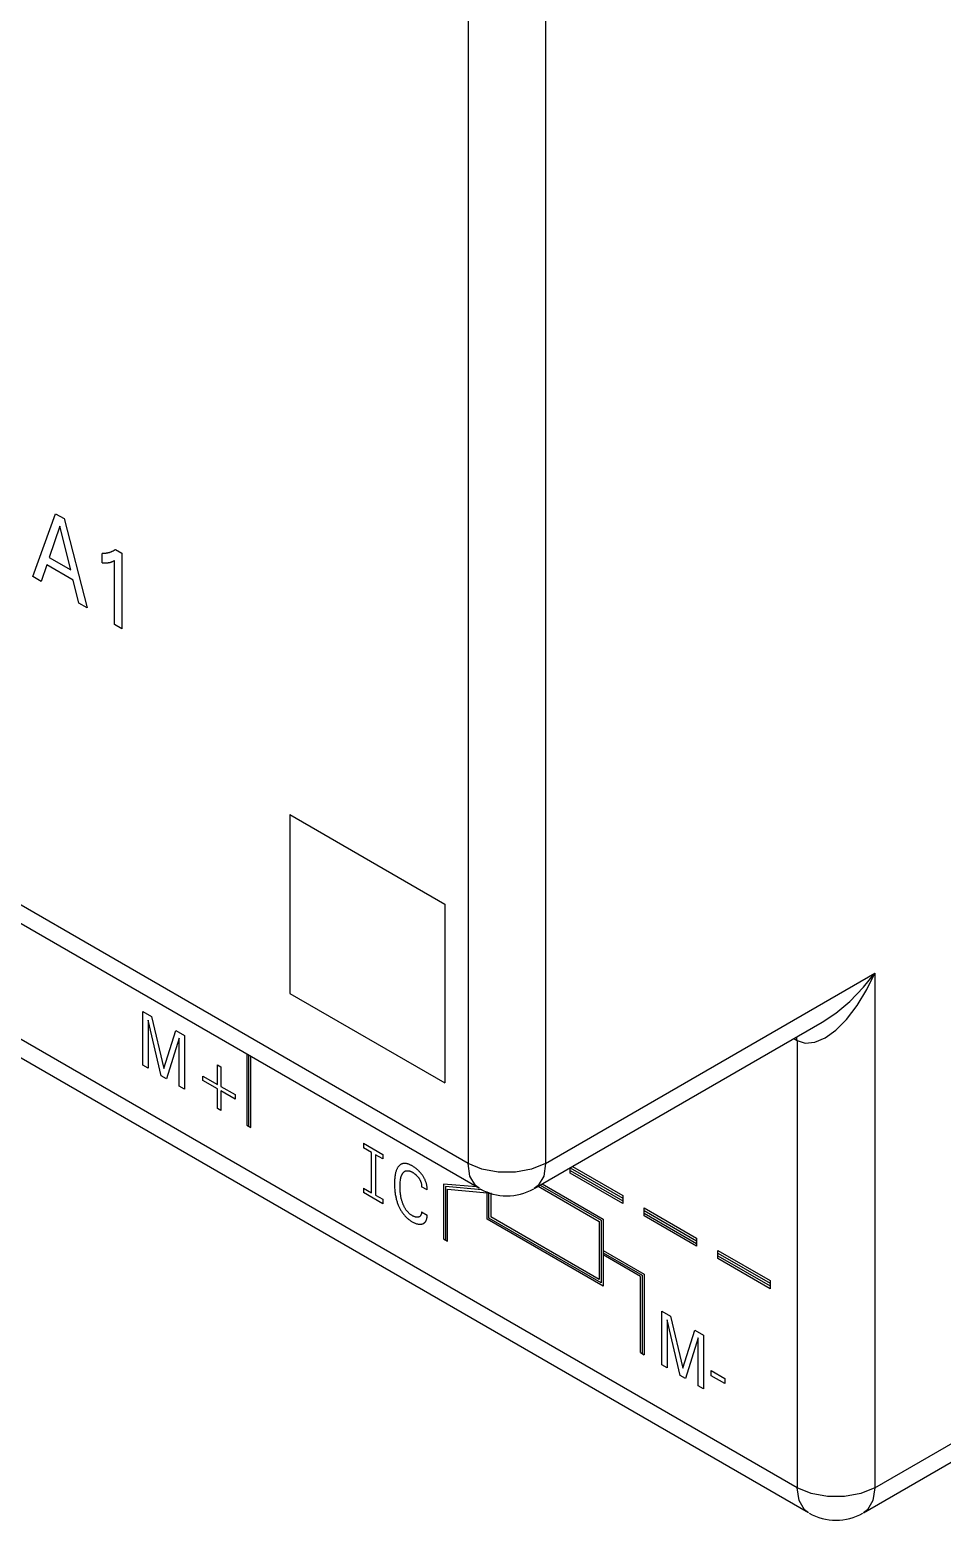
# Model space of a CAD drawing. Extents: x 0 to 420, y 0 to 297.
# Drawn here: x 181.18 to 197.84, y 131.89 to 159.09 of the extents above; entities that cross this region are included whole.
import ezdxf

# ---------------------------------------------------------------- set-up
doc = ezdxf.new("R2010")
doc.units = 0
doc.header["$LTSCALE"] = 23.1
doc.layers.add('40000_ISO', color=7, linetype='CONTINUOUS')

msp = doc.modelspace()

# ---------------------------------------------------------------- linework, layer by layer
at = {"layer": '40000_ISO', "color": 7, "linetype": 'CONTINUOUS'}
for p, q in [((189.18, 173.506), (189.18, 138.397)), ((190.594, 173.506), (190.594, 138.397)), ((189.18, 138.397), (165.492, 152.073)), ((189.387, 137.939), (165.699, 151.615)), ((181.232, 149.109), (181.651, 150.255)), ((181.651, 150.255), (181.805, 150.167)), ((181.805, 150.167), (182.224, 148.537)), ((181.728, 150.032), (181.533, 149.455)), ((181.925, 149.229), (181.728, 150.032)), ((181.533, 149.455), (181.925, 149.229)), ((182.501, 149.358), (182.501, 149.531)), ((182.725, 148.234), (182.725, 149.402)), ((182.746, 149.604), (182.862, 149.537)), ((182.862, 149.537), (182.862, 148.156)), ((181.387, 149.02), (181.232, 149.109)), ((181.488, 149.323), (181.387, 149.02)), ((181.969, 149.046), (181.488, 149.323)), ((182.072, 148.624), (181.969, 149.046)), ((182.224, 148.537), (182.072, 148.624)), ((182.862, 148.156), (182.725, 148.234)), ((195.191, 132.477), (171.502, 146.153)), ((195.398, 132.019), (171.71, 145.695)), ((185.927, 144.765), (185.927, 141.499)), ((185.927, 144.765), (188.756, 143.132)), ((188.756, 143.132), (188.756, 139.866)), ((190.594, 138.397), (196.605, 141.867)), ((196.398, 141.612), (196.605, 141.867)), ((196.463, 141.574), (196.605, 141.867)), ((196.605, 141.867), (196.605, 132.477)), ((185.927, 141.499), (188.756, 139.866)), ((196.149, 141.355), (196.398, 141.612)), ((196.283, 141.277), (196.463, 141.574)), ((195.894, 141.14), (196.149, 141.355)), ((196.091, 141.026), (196.283, 141.277)), ((183.24, 140.193), (183.24, 141.173)), ((183.24, 141.173), (183.4, 141.08)), ((183.577, 139.999), (183.339, 141.013)), ((183.339, 141.013), (183.339, 140.136)), ((183.4, 141.08), (183.627, 140.129)), ((190.387, 137.939), (195.648, 140.976)), ((195.648, 140.976), (195.894, 141.14)), ((195.895, 140.829), (196.091, 141.026)), ((183.627, 140.129), (183.846, 140.823)), ((183.907, 140.686), (183.676, 139.941)), ((183.846, 140.823), (184.006, 140.73)), ((183.907, 139.808), (183.907, 140.686)), ((184.006, 140.73), (184.006, 139.751)), ((195.13, 140.677), (195.191, 140.642)), ((195.191, 140.642), (195.178, 140.705)), ((195.509, 140.609), (195.698, 140.688)), ((195.698, 140.688), (195.895, 140.829)), ((185.143, 140.39), (185.143, 139.095)), ((195.191, 140.642), (195.191, 132.477)), ((195.191, 140.642), (195.337, 140.594)), ((195.337, 140.594), (195.509, 140.609)), ((183.339, 140.136), (183.24, 140.193)), ((184.603, 139.84), (184.603, 140.196)), ((184.603, 140.196), (184.664, 140.16)), ((184.664, 140.16), (184.664, 139.804)), ((185.178, 139.074), (185.178, 140.369)), ((185.213, 139.054), (185.213, 140.349)), ((183.676, 139.941), (183.577, 139.999)), ((184.34, 139.908), (184.34, 139.991)), ((184.34, 139.991), (184.603, 139.84)), ((184.603, 139.756), (184.34, 139.908)), ((184.006, 139.751), (183.907, 139.808)), ((184.603, 139.4), (184.603, 139.756)), ((184.664, 139.804), (184.926, 139.653)), ((184.664, 139.721), (184.664, 139.365)), ((184.926, 139.569), (184.664, 139.721)), ((184.926, 139.653), (184.926, 139.569)), ((184.664, 139.365), (184.603, 139.4)), ((196.605, 132.477), (208.838, 139.54)), ((185.143, 139.095), (185.213, 139.054)), ((187.271, 138.764), (187.271, 138.682)), ((187.271, 138.764), (187.624, 138.56)), ((187.42, 138.596), (187.271, 138.682)), ((187.42, 137.861), (187.42, 138.596)), ((187.491, 138.555), (187.491, 137.82)), ((187.624, 138.478), (187.491, 138.555)), ((187.624, 138.56), (187.624, 138.478)), ((196.398, 132.019), (207.881, 138.649)), ((187.852, 138.203), (187.85, 138.189)), ((187.855, 138.216), (187.852, 138.203)), ((187.858, 138.23), (187.855, 138.216)), ((187.862, 138.243), (187.858, 138.23)), ((187.866, 138.255), (187.862, 138.243)), ((187.87, 138.267), (187.866, 138.255)), ((187.874, 138.278), (187.87, 138.267)), ((187.879, 138.289), (187.874, 138.278)), ((187.884, 138.299), (187.879, 138.289)), ((187.889, 138.308), (187.884, 138.299)), ((187.894, 138.318), (187.889, 138.308)), ((187.9, 138.327), (187.894, 138.318)), ((187.906, 138.335), (187.9, 138.327)), ((187.912, 138.343), (187.906, 138.335)), ((187.918, 138.35), (187.912, 138.343)), ((187.923, 138.356), (187.918, 138.35)), ((187.929, 138.361), (187.923, 138.356)), ((187.935, 138.367), (187.929, 138.361)), ((187.942, 138.371), (187.935, 138.367)), ((187.948, 138.376), (187.942, 138.371)), ((187.955, 138.38), (187.948, 138.376)), ((187.962, 138.384), (187.955, 138.38)), ((187.97, 138.387), (187.962, 138.384)), ((187.977, 138.39), (187.97, 138.387)), ((187.972, 138.191), (187.975, 138.198)), ((187.975, 138.198), (187.979, 138.204)), ((187.985, 138.392), (187.977, 138.39)), ((187.979, 138.204), (187.982, 138.21)), ((187.982, 138.21), (187.986, 138.216)), ((187.992, 138.394), (187.985, 138.392)), ((187.986, 138.216), (187.99, 138.221)), ((187.99, 138.221), (187.993, 138.226)), ((188, 138.395), (187.992, 138.394)), ((187.993, 138.226), (187.997, 138.23)), ((187.997, 138.23), (188.001, 138.234)), ((188.008, 138.396), (188, 138.395)), ((188.001, 138.234), (188.005, 138.238)), ((188.005, 138.238), (188.009, 138.242)), ((188.016, 138.397), (188.008, 138.396)), ((188.009, 138.242), (188.013, 138.245)), ((188.013, 138.245), (188.017, 138.249)), ((188.025, 138.397), (188.016, 138.397)), ((188.017, 138.249), (188.022, 138.251)), ((188.022, 138.251), (188.027, 138.254)), ((188.033, 138.397), (188.025, 138.397)), ((188.027, 138.254), (188.031, 138.257)), ((188.031, 138.257), (188.036, 138.259)), ((188.042, 138.396), (188.033, 138.397)), ((188.036, 138.259), (188.041, 138.26)), ((188.041, 138.26), (188.046, 138.262)), ((188.051, 138.395), (188.042, 138.396)), ((188.046, 138.262), (188.052, 138.263)), ((188.059, 138.393), (188.051, 138.395)), ((188.052, 138.263), (188.057, 138.264)), ((188.057, 138.264), (188.062, 138.264)), ((188.069, 138.391), (188.059, 138.393)), ((188.062, 138.264), (188.068, 138.265)), ((188.068, 138.265), (188.073, 138.265)), ((188.079, 138.388), (188.069, 138.391)), ((188.073, 138.265), (188.079, 138.265)), ((188.089, 138.385), (188.079, 138.388)), ((188.079, 138.265), (188.085, 138.264)), ((188.085, 138.264), (188.09, 138.263)), ((188.099, 138.381), (188.089, 138.385)), ((188.09, 138.263), (188.096, 138.262)), ((188.096, 138.262), (188.103, 138.261)), ((188.109, 138.377), (188.099, 138.381)), ((188.103, 138.261), (188.109, 138.259)), ((188.119, 138.373), (188.109, 138.377)), ((188.109, 138.259), (188.116, 138.258)), ((188.116, 138.258), (188.122, 138.255)), ((188.129, 138.368), (188.119, 138.373)), ((188.122, 138.255), (188.129, 138.253)), ((188.139, 138.363), (188.129, 138.368)), ((188.129, 138.253), (188.136, 138.25)), ((188.136, 138.25), (188.142, 138.247)), ((188.149, 138.358), (188.139, 138.363)), ((188.142, 138.247), (188.149, 138.244)), ((188.159, 138.352), (188.149, 138.358)), ((188.149, 138.244), (188.156, 138.241)), ((188.156, 138.241), (188.163, 138.237)), ((188.171, 138.345), (188.159, 138.352)), ((188.163, 138.237), (188.169, 138.233)), ((188.169, 138.233), (188.176, 138.229)), ((188.183, 138.338), (188.171, 138.345)), ((188.176, 138.229), (188.183, 138.225)), ((188.195, 138.33), (188.183, 138.338)), ((188.183, 138.225), (188.19, 138.22)), ((188.19, 138.22), (188.197, 138.215)), ((188.206, 138.322), (188.195, 138.33)), ((188.197, 138.215), (188.204, 138.21)), ((188.204, 138.21), (188.211, 138.205)), ((188.218, 138.313), (188.206, 138.322)), ((188.211, 138.205), (188.217, 138.2)), ((188.217, 138.2), (188.223, 138.195)), ((188.23, 138.305), (188.218, 138.313)), ((188.24, 138.296), (188.23, 138.305)), ((188.251, 138.287), (188.24, 138.296)), ((188.261, 138.278), (188.251, 138.287)), ((188.272, 138.268), (188.261, 138.278)), ((188.282, 138.258), (188.272, 138.268)), ((188.292, 138.248), (188.282, 138.258)), ((188.3, 138.239), (188.292, 138.248)), ((188.308, 138.23), (188.3, 138.239)), ((188.316, 138.221), (188.308, 138.23)), ((188.324, 138.212), (188.316, 138.221)), ((188.331, 138.202), (188.324, 138.212)), ((188.339, 138.193), (188.331, 138.202)), ((189.433, 138.29), (189.18, 138.397)), ((189.214, 138.167), (189.18, 138.397)), ((189.731, 138.235), (189.433, 138.29)), ((190.044, 138.235), (189.731, 138.235)), ((190.341, 138.29), (190.044, 138.235)), ((190.594, 138.397), (190.341, 138.29)), ((190.594, 138.397), (190.561, 138.167)), ((191.047, 138.217), (191.047, 138.32)), ((191.047, 138.315), (192.004, 137.763)), ((191.047, 138.266), (192.004, 137.714)), ((192.004, 137.665), (191.047, 138.217)), ((191.085, 138.342), (192.004, 137.812)), ((187.271, 137.947), (187.271, 137.866)), ((187.271, 137.947), (187.42, 137.861)), ((187.838, 138.085), (187.837, 138.065)), ((187.837, 138.065), (187.837, 138.045)), ((187.837, 138.045), (187.837, 138.025)), ((187.837, 138.025), (187.837, 138.004)), ((187.837, 138.004), (187.837, 137.984)), ((187.837, 137.984), (187.838, 137.963)), ((187.839, 138.104), (187.838, 138.085)), ((187.838, 137.963), (187.839, 137.943)), ((187.841, 138.123), (187.839, 138.104)), ((187.839, 137.943), (187.841, 137.922)), ((187.843, 138.142), (187.841, 138.123)), ((187.845, 138.161), (187.843, 138.142)), ((187.847, 138.175), (187.845, 138.161)), ((187.85, 138.189), (187.847, 138.175)), ((187.938, 138.016), (187.939, 138.032)), ((187.938, 137.999), (187.938, 138.016)), ((187.938, 137.982), (187.938, 137.999)), ((187.938, 137.966), (187.938, 137.982)), ((187.938, 137.951), (187.938, 137.966)), ((187.939, 137.935), (187.938, 137.951)), ((187.939, 138.032), (187.94, 138.048)), ((187.939, 137.919), (187.939, 137.935)), ((187.94, 138.048), (187.941, 138.064)), ((187.941, 138.064), (187.944, 138.084)), ((187.944, 138.084), (187.945, 138.095)), ((187.945, 138.095), (187.947, 138.105)), ((187.947, 138.105), (187.949, 138.115)), ((187.949, 138.115), (187.951, 138.125)), ((187.951, 138.125), (187.953, 138.135)), ((187.953, 138.135), (187.955, 138.145)), ((187.955, 138.145), (187.958, 138.154)), ((187.958, 138.154), (187.961, 138.164)), ((187.961, 138.164), (187.964, 138.171)), ((187.964, 138.171), (187.966, 138.178)), ((187.966, 138.178), (187.969, 138.185)), ((187.969, 138.185), (187.972, 138.191)), ((188.223, 138.195), (188.23, 138.189)), ((188.23, 138.189), (188.236, 138.183)), ((188.236, 138.183), (188.242, 138.177)), ((188.242, 138.177), (188.248, 138.171)), ((188.248, 138.171), (188.253, 138.165)), ((188.253, 138.165), (188.259, 138.159)), ((188.259, 138.159), (188.264, 138.152)), ((188.264, 138.152), (188.27, 138.146)), ((188.27, 138.146), (188.275, 138.139)), ((188.275, 138.139), (188.28, 138.132)), ((188.28, 138.132), (188.284, 138.126)), ((188.284, 138.126), (188.288, 138.12)), ((188.288, 138.12), (188.292, 138.113)), ((188.292, 138.113), (188.296, 138.107)), ((188.296, 138.107), (188.3, 138.1)), ((188.3, 138.1), (188.303, 138.094)), ((188.303, 138.094), (188.306, 138.087)), ((188.306, 138.087), (188.31, 138.081)), ((188.31, 138.081), (188.313, 138.074)), ((188.313, 138.074), (188.315, 138.067)), ((188.315, 138.067), (188.318, 138.061)), ((188.318, 138.061), (188.32, 138.054)), ((188.32, 138.054), (188.322, 138.047)), ((188.322, 138.047), (188.324, 138.041)), ((188.324, 138.041), (188.326, 138.034)), ((188.326, 138.034), (188.328, 138.027)), ((188.328, 138.027), (188.329, 138.02)), ((188.329, 138.02), (188.33, 138.013)), ((188.33, 138.013), (188.331, 138.006)), ((188.331, 138.006), (188.332, 137.999)), ((188.332, 137.999), (188.333, 137.992)), ((188.333, 137.992), (188.333, 137.985)), ((188.333, 137.985), (188.333, 137.979)), ((188.333, 137.979), (188.333, 137.972)), ((188.435, 137.914), (188.333, 137.972)), ((188.346, 138.183), (188.339, 138.193)), ((188.353, 138.173), (188.346, 138.183)), ((188.36, 138.162), (188.353, 138.173)), ((188.366, 138.152), (188.36, 138.162)), ((188.373, 138.141), (188.366, 138.152)), ((188.379, 138.13), (188.373, 138.141)), ((188.384, 138.119), (188.379, 138.13)), ((188.39, 138.108), (188.384, 138.119)), ((188.395, 138.097), (188.39, 138.108)), ((188.4, 138.086), (188.395, 138.097)), ((188.404, 138.075), (188.4, 138.086)), ((188.409, 138.063), (188.404, 138.075)), ((188.413, 138.052), (188.409, 138.063)), ((188.416, 138.041), (188.413, 138.052)), ((188.419, 138.03), (188.416, 138.041)), ((188.422, 138.019), (188.419, 138.03)), ((188.425, 138.007), (188.422, 138.019)), ((188.427, 137.995), (188.425, 138.007)), ((188.429, 137.983), (188.427, 137.995)), ((188.431, 137.971), (188.429, 137.983)), ((188.433, 137.959), (188.431, 137.971)), ((188.434, 137.948), (188.433, 137.959)), ((188.434, 137.936), (188.434, 137.948)), ((188.435, 137.925), (188.434, 137.936)), ((188.435, 137.914), (188.435, 137.925)), ((188.735, 138.021), (188.735, 137.021)), ((189.337, 137.968), (188.735, 138.021)), ((188.77, 137.973), (188.77, 137)), ((189.43, 137.916), (188.77, 137.973)), ((188.805, 136.98), (188.805, 137.926)), ((188.805, 137.926), (189.527, 137.863)), ((189.314, 137.996), (189.214, 138.167)), ((189.387, 137.939), (189.314, 137.996)), ((190.46, 137.996), (190.387, 137.939)), ((190.561, 138.167), (190.46, 137.996)), ((190.463, 137.983), (191.577, 137.339)), ((190.498, 138.003), (191.613, 137.36)), ((190.534, 138.023), (191.648, 137.38)), ((187.624, 137.662), (187.271, 137.866)), ((187.491, 137.82), (187.624, 137.743)), ((187.624, 137.743), (187.624, 137.662)), ((187.841, 137.922), (187.843, 137.9)), ((187.843, 137.9), (187.845, 137.879)), ((187.845, 137.879), (187.847, 137.863)), ((187.847, 137.863), (187.85, 137.846)), ((187.85, 137.846), (187.852, 137.829)), ((187.852, 137.829), (187.855, 137.813)), ((187.855, 137.813), (187.859, 137.796)), ((187.859, 137.796), (187.862, 137.779)), ((187.862, 137.779), (187.866, 137.762)), ((187.866, 137.762), (187.87, 137.745)), ((187.87, 137.745), (187.875, 137.729)), ((187.875, 137.729), (187.879, 137.714)), ((187.879, 137.714), (187.884, 137.699)), ((187.884, 137.699), (187.889, 137.683)), ((187.889, 137.683), (187.894, 137.668)), ((187.894, 137.668), (187.9, 137.652)), ((187.9, 137.652), (187.906, 137.637)), ((187.94, 137.903), (187.939, 137.919)), ((187.942, 137.887), (187.94, 137.903)), ((187.943, 137.87), (187.942, 137.887)), ((187.945, 137.856), (187.943, 137.87)), ((187.946, 137.842), (187.945, 137.856)), ((187.948, 137.827), (187.946, 137.842)), ((187.951, 137.812), (187.948, 137.827)), ((187.953, 137.798), (187.951, 137.812)), ((187.956, 137.783), (187.953, 137.798)), ((187.959, 137.768), (187.956, 137.783)), ((187.962, 137.755), (187.959, 137.768)), ((187.965, 137.741), (187.962, 137.755)), ((187.969, 137.728), (187.965, 137.741)), ((187.973, 137.715), (187.969, 137.728)), ((187.977, 137.701), (187.973, 137.715)), ((187.981, 137.688), (187.977, 137.701)), ((187.986, 137.675), (187.981, 137.688)), ((187.99, 137.664), (187.986, 137.675)), ((187.993, 137.654), (187.99, 137.664)), ((187.998, 137.644), (187.993, 137.654)), ((189.527, 137.38), (189.527, 137.884)), ((189.562, 137.4), (189.562, 137.872)), ((189.597, 137.861), (189.597, 137.421)), ((192.004, 137.812), (192.004, 137.665)), ((187.906, 137.637), (187.913, 137.622)), ((187.913, 137.622), (187.918, 137.609)), ((187.918, 137.609), (187.924, 137.597)), ((187.924, 137.597), (187.93, 137.585)), ((187.93, 137.585), (187.936, 137.573)), ((187.936, 137.573), (187.942, 137.561)), ((187.942, 137.561), (187.949, 137.549)), ((187.949, 137.549), (187.956, 137.537)), ((187.956, 137.537), (187.963, 137.526)), ((187.963, 137.526), (187.97, 137.514)), ((187.97, 137.514), (187.977, 137.503)), ((187.977, 137.503), (187.985, 137.493)), ((187.985, 137.493), (187.993, 137.482)), ((187.993, 137.482), (188, 137.472)), ((188.002, 137.635), (187.998, 137.644)), ((188, 137.472), (188.008, 137.462)), ((188.006, 137.625), (188.002, 137.635)), ((188.011, 137.615), (188.006, 137.625)), ((188.008, 137.462), (188.017, 137.452)), ((188.016, 137.605), (188.011, 137.615)), ((188.021, 137.595), (188.016, 137.605)), ((188.017, 137.452), (188.025, 137.443)), ((188.026, 137.586), (188.021, 137.595)), ((188.025, 137.443), (188.033, 137.433)), ((188.032, 137.576), (188.026, 137.586)), ((188.036, 137.569), (188.032, 137.576)), ((188.033, 137.433), (188.042, 137.424)), ((188.041, 137.561), (188.036, 137.569)), ((188.046, 137.553), (188.041, 137.561)), ((188.042, 137.424), (188.051, 137.416)), ((188.052, 137.546), (188.046, 137.553)), ((188.051, 137.416), (188.06, 137.407)), ((188.057, 137.539), (188.052, 137.546)), ((188.062, 137.532), (188.057, 137.539)), ((188.06, 137.407), (188.069, 137.398)), ((188.068, 137.525), (188.062, 137.532)), ((188.074, 137.518), (188.068, 137.525)), ((188.069, 137.398), (188.079, 137.39)), ((188.079, 137.511), (188.074, 137.518)), ((188.085, 137.505), (188.079, 137.511)), ((188.079, 137.39), (188.089, 137.382)), ((188.091, 137.499), (188.085, 137.505)), ((188.089, 137.382), (188.099, 137.374)), ((188.098, 137.492), (188.091, 137.499)), ((188.106, 137.485), (188.098, 137.492)), ((188.113, 137.479), (188.106, 137.485)), ((188.12, 137.473), (188.113, 137.479)), ((188.127, 137.467), (188.12, 137.473)), ((188.135, 137.461), (188.127, 137.467)), ((188.142, 137.456), (188.135, 137.461)), ((188.15, 137.451), (188.142, 137.456)), ((188.157, 137.447), (188.15, 137.451)), ((188.165, 137.442), (188.157, 137.447)), ((188.173, 137.437), (188.165, 137.442)), ((188.182, 137.433), (188.173, 137.437)), ((188.19, 137.429), (188.182, 137.433)), ((188.198, 137.426), (188.19, 137.429)), ((188.206, 137.422), (188.198, 137.426)), ((188.213, 137.42), (188.206, 137.422)), ((188.219, 137.418), (188.213, 137.42)), ((188.225, 137.417), (188.219, 137.418)), ((188.231, 137.416), (188.225, 137.417)), ((188.237, 137.415), (188.231, 137.416)), ((188.243, 137.414), (188.237, 137.415)), ((188.249, 137.414), (188.243, 137.414)), ((188.254, 137.414), (188.249, 137.414)), ((188.26, 137.414), (188.254, 137.414)), ((188.265, 137.415), (188.26, 137.414)), ((188.27, 137.416), (188.265, 137.415)), ((188.275, 137.417), (188.27, 137.416)), ((188.28, 137.419), (188.275, 137.417)), ((188.284, 137.421), (188.28, 137.419)), ((188.289, 137.423), (188.284, 137.421)), ((188.293, 137.425), (188.289, 137.423)), ((188.297, 137.428), (188.293, 137.425)), ((188.301, 137.431), (188.297, 137.428)), ((188.304, 137.434), (188.301, 137.431)), ((188.308, 137.438), (188.304, 137.434)), ((188.311, 137.442), (188.308, 137.438)), ((188.314, 137.446), (188.311, 137.442)), ((188.317, 137.451), (188.314, 137.446)), ((188.319, 137.456), (188.317, 137.451)), ((188.321, 137.461), (188.319, 137.456)), ((188.324, 137.466), (188.321, 137.461)), ((188.326, 137.472), (188.324, 137.466)), ((188.328, 137.478), (188.326, 137.472)), ((188.329, 137.485), (188.328, 137.478)), ((188.331, 137.491), (188.329, 137.485)), ((188.332, 137.498), (188.331, 137.491)), ((188.333, 137.505), (188.332, 137.498)), ((188.333, 137.512), (188.333, 137.505)), ((188.333, 137.512), (188.435, 137.454)), ((188.423, 137.375), (188.426, 137.384)), ((188.426, 137.384), (188.428, 137.393)), ((188.428, 137.393), (188.43, 137.402)), ((188.43, 137.402), (188.432, 137.412)), ((188.432, 137.412), (188.433, 137.422)), ((188.433, 137.422), (188.434, 137.432)), ((188.434, 137.443), (188.435, 137.454)), ((188.434, 137.432), (188.434, 137.443)), ((191.648, 136.155), (189.527, 137.38)), ((191.613, 136.216), (189.562, 137.4)), ((191.577, 136.278), (189.597, 137.421)), ((191.648, 137.38), (191.648, 136.155)), ((192.393, 137.44), (192.393, 137.587)), ((192.393, 137.587), (193.349, 137.035)), ((192.393, 137.538), (193.349, 136.986)), ((192.393, 137.489), (193.349, 136.937)), ((193.349, 136.888), (192.393, 137.44)), ((188.099, 137.374), (188.109, 137.366)), ((188.109, 137.366), (188.119, 137.359)), ((188.119, 137.359), (188.129, 137.352)), ((188.129, 137.352), (188.139, 137.346)), ((188.139, 137.346), (188.149, 137.339)), ((188.149, 137.339), (188.159, 137.334)), ((188.159, 137.334), (188.171, 137.327)), ((188.171, 137.327), (188.182, 137.321)), ((188.182, 137.321), (188.194, 137.315)), ((188.194, 137.315), (188.205, 137.31)), ((188.205, 137.31), (188.217, 137.305)), ((188.217, 137.305), (188.228, 137.301)), ((188.228, 137.301), (188.238, 137.297)), ((188.238, 137.297), (188.249, 137.294)), ((188.249, 137.294), (188.259, 137.292)), ((188.259, 137.292), (188.269, 137.29)), ((188.269, 137.29), (188.279, 137.288)), ((188.279, 137.288), (188.289, 137.287)), ((188.289, 137.287), (188.297, 137.287)), ((188.297, 137.287), (188.305, 137.287)), ((188.305, 137.287), (188.313, 137.287)), ((188.313, 137.287), (188.321, 137.287)), ((188.321, 137.287), (188.329, 137.289)), ((188.329, 137.289), (188.336, 137.29)), ((188.336, 137.29), (188.343, 137.292)), ((188.343, 137.292), (188.35, 137.294)), ((188.35, 137.294), (188.357, 137.297)), ((188.357, 137.297), (188.364, 137.3)), ((188.364, 137.3), (188.37, 137.303)), ((188.37, 137.303), (188.376, 137.307)), ((188.376, 137.307), (188.382, 137.311)), ((188.382, 137.311), (188.387, 137.316)), ((188.387, 137.316), (188.393, 137.321)), ((188.393, 137.321), (188.398, 137.326)), ((188.398, 137.326), (188.402, 137.332)), ((188.402, 137.332), (188.406, 137.338)), ((188.406, 137.338), (188.41, 137.345)), ((188.41, 137.345), (188.414, 137.352)), ((188.414, 137.352), (188.417, 137.359)), ((188.417, 137.359), (188.42, 137.367)), ((188.42, 137.367), (188.423, 137.375)), ((191.577, 137.339), (191.577, 136.278)), ((191.613, 137.36), (191.613, 136.216)), ((188.735, 137.021), (188.805, 136.98)), ((193.349, 137.035), (193.349, 136.888)), ((191.648, 136.808), (192.397, 136.376)), ((191.648, 136.768), (192.362, 136.355)), ((192.327, 136.335), (191.648, 136.727)), ((193.738, 136.663), (193.738, 136.81)), ((193.738, 136.81), (194.694, 136.258)), ((193.738, 136.761), (194.694, 136.209)), ((193.738, 136.712), (194.694, 136.16)), ((194.694, 136.111), (193.738, 136.663)), ((192.327, 134.947), (192.327, 136.335)), ((192.362, 136.355), (192.362, 134.926)), ((192.397, 136.376), (192.397, 134.906)), ((194.694, 136.258), (194.694, 136.111)), ((192.716, 134.722), (192.716, 135.702)), ((192.716, 135.702), (192.876, 135.61)), ((192.814, 135.542), (192.814, 134.665)), ((193.052, 134.528), (192.814, 135.542)), ((192.876, 135.61), (193.102, 134.659)), ((193.102, 134.659), (193.321, 135.352)), ((193.383, 135.216), (193.151, 134.471)), ((193.321, 135.352), (193.481, 135.26)), ((193.383, 134.337), (193.383, 135.216)), ((193.481, 135.26), (193.481, 134.28)), ((192.327, 134.947), (192.397, 134.906)), ((192.814, 134.665), (192.716, 134.722)), ((193.151, 134.471), (193.052, 134.528)), ((193.62, 134.522), (193.62, 134.615)), ((193.62, 134.615), (193.869, 134.471)), ((193.869, 134.379), (193.62, 134.522)), ((193.869, 134.471), (193.869, 134.379)), ((193.481, 134.28), (193.383, 134.337)), ((195.444, 132.371), (195.191, 132.477)), ((195.224, 132.247), (195.191, 132.477)), ((195.324, 132.076), (195.224, 132.247)), ((195.741, 132.315), (195.444, 132.371)), ((196.054, 132.315), (195.741, 132.315)), ((196.352, 132.371), (196.054, 132.315)), ((196.605, 132.477), (196.352, 132.371)), ((196.571, 132.247), (196.471, 132.076)), ((196.605, 132.477), (196.571, 132.247)), ((195.398, 132.019), (195.324, 132.076)), ((196.471, 132.076), (196.398, 132.019))]:
    msp.add_line(p, q, dxfattribs=at)
for points in [[(182.746, 149.604), (182.739, 149.6), (182.733, 149.595), (182.726, 149.591), (182.72, 149.586), (182.713, 149.582), (182.706, 149.578), (182.699, 149.575), (182.692, 149.571), (182.685, 149.567), (182.678, 149.564), (182.671, 149.561), (182.664, 149.558), (182.657, 149.555), (182.65, 149.553), (182.642, 149.55), (182.635, 149.548), (182.628, 149.545), (182.62, 149.543), (182.613, 149.541), (182.605, 149.54), (182.597, 149.538), (182.589, 149.537), (182.582, 149.535), (182.574, 149.534), (182.566, 149.533), (182.558, 149.533), (182.55, 149.532), (182.542, 149.531), (182.534, 149.531), (182.526, 149.531), (182.518, 149.531), (182.509, 149.531), (182.501, 149.531)], [(182.501, 149.358), (182.51, 149.358), (182.519, 149.357), (182.528, 149.357), (182.537, 149.357), (182.546, 149.357), (182.555, 149.357), (182.564, 149.358), (182.572, 149.358), (182.58, 149.359), (182.587, 149.359), (182.595, 149.36), (182.603, 149.361), (182.61, 149.362), (182.618, 149.363), (182.625, 149.364), (182.631, 149.365), (182.638, 149.367), (182.644, 149.368), (182.651, 149.37), (182.657, 149.372), (182.663, 149.374), (182.67, 149.376), (182.676, 149.378), (182.682, 149.381), (182.688, 149.383), (182.693, 149.385), (182.698, 149.388), (182.703, 149.39), (182.71, 149.394), (182.718, 149.398), (182.725, 149.402)]]:
    msp.add_lwpolyline(points, dxfattribs=at)
for centre in [(189.887, 138.805), (195.898, 132.885)]:
    msp.add_arc(centre, 1, 240.5455, 299.4547, dxfattribs=at)

doc.saveas('drawing.dxf')
